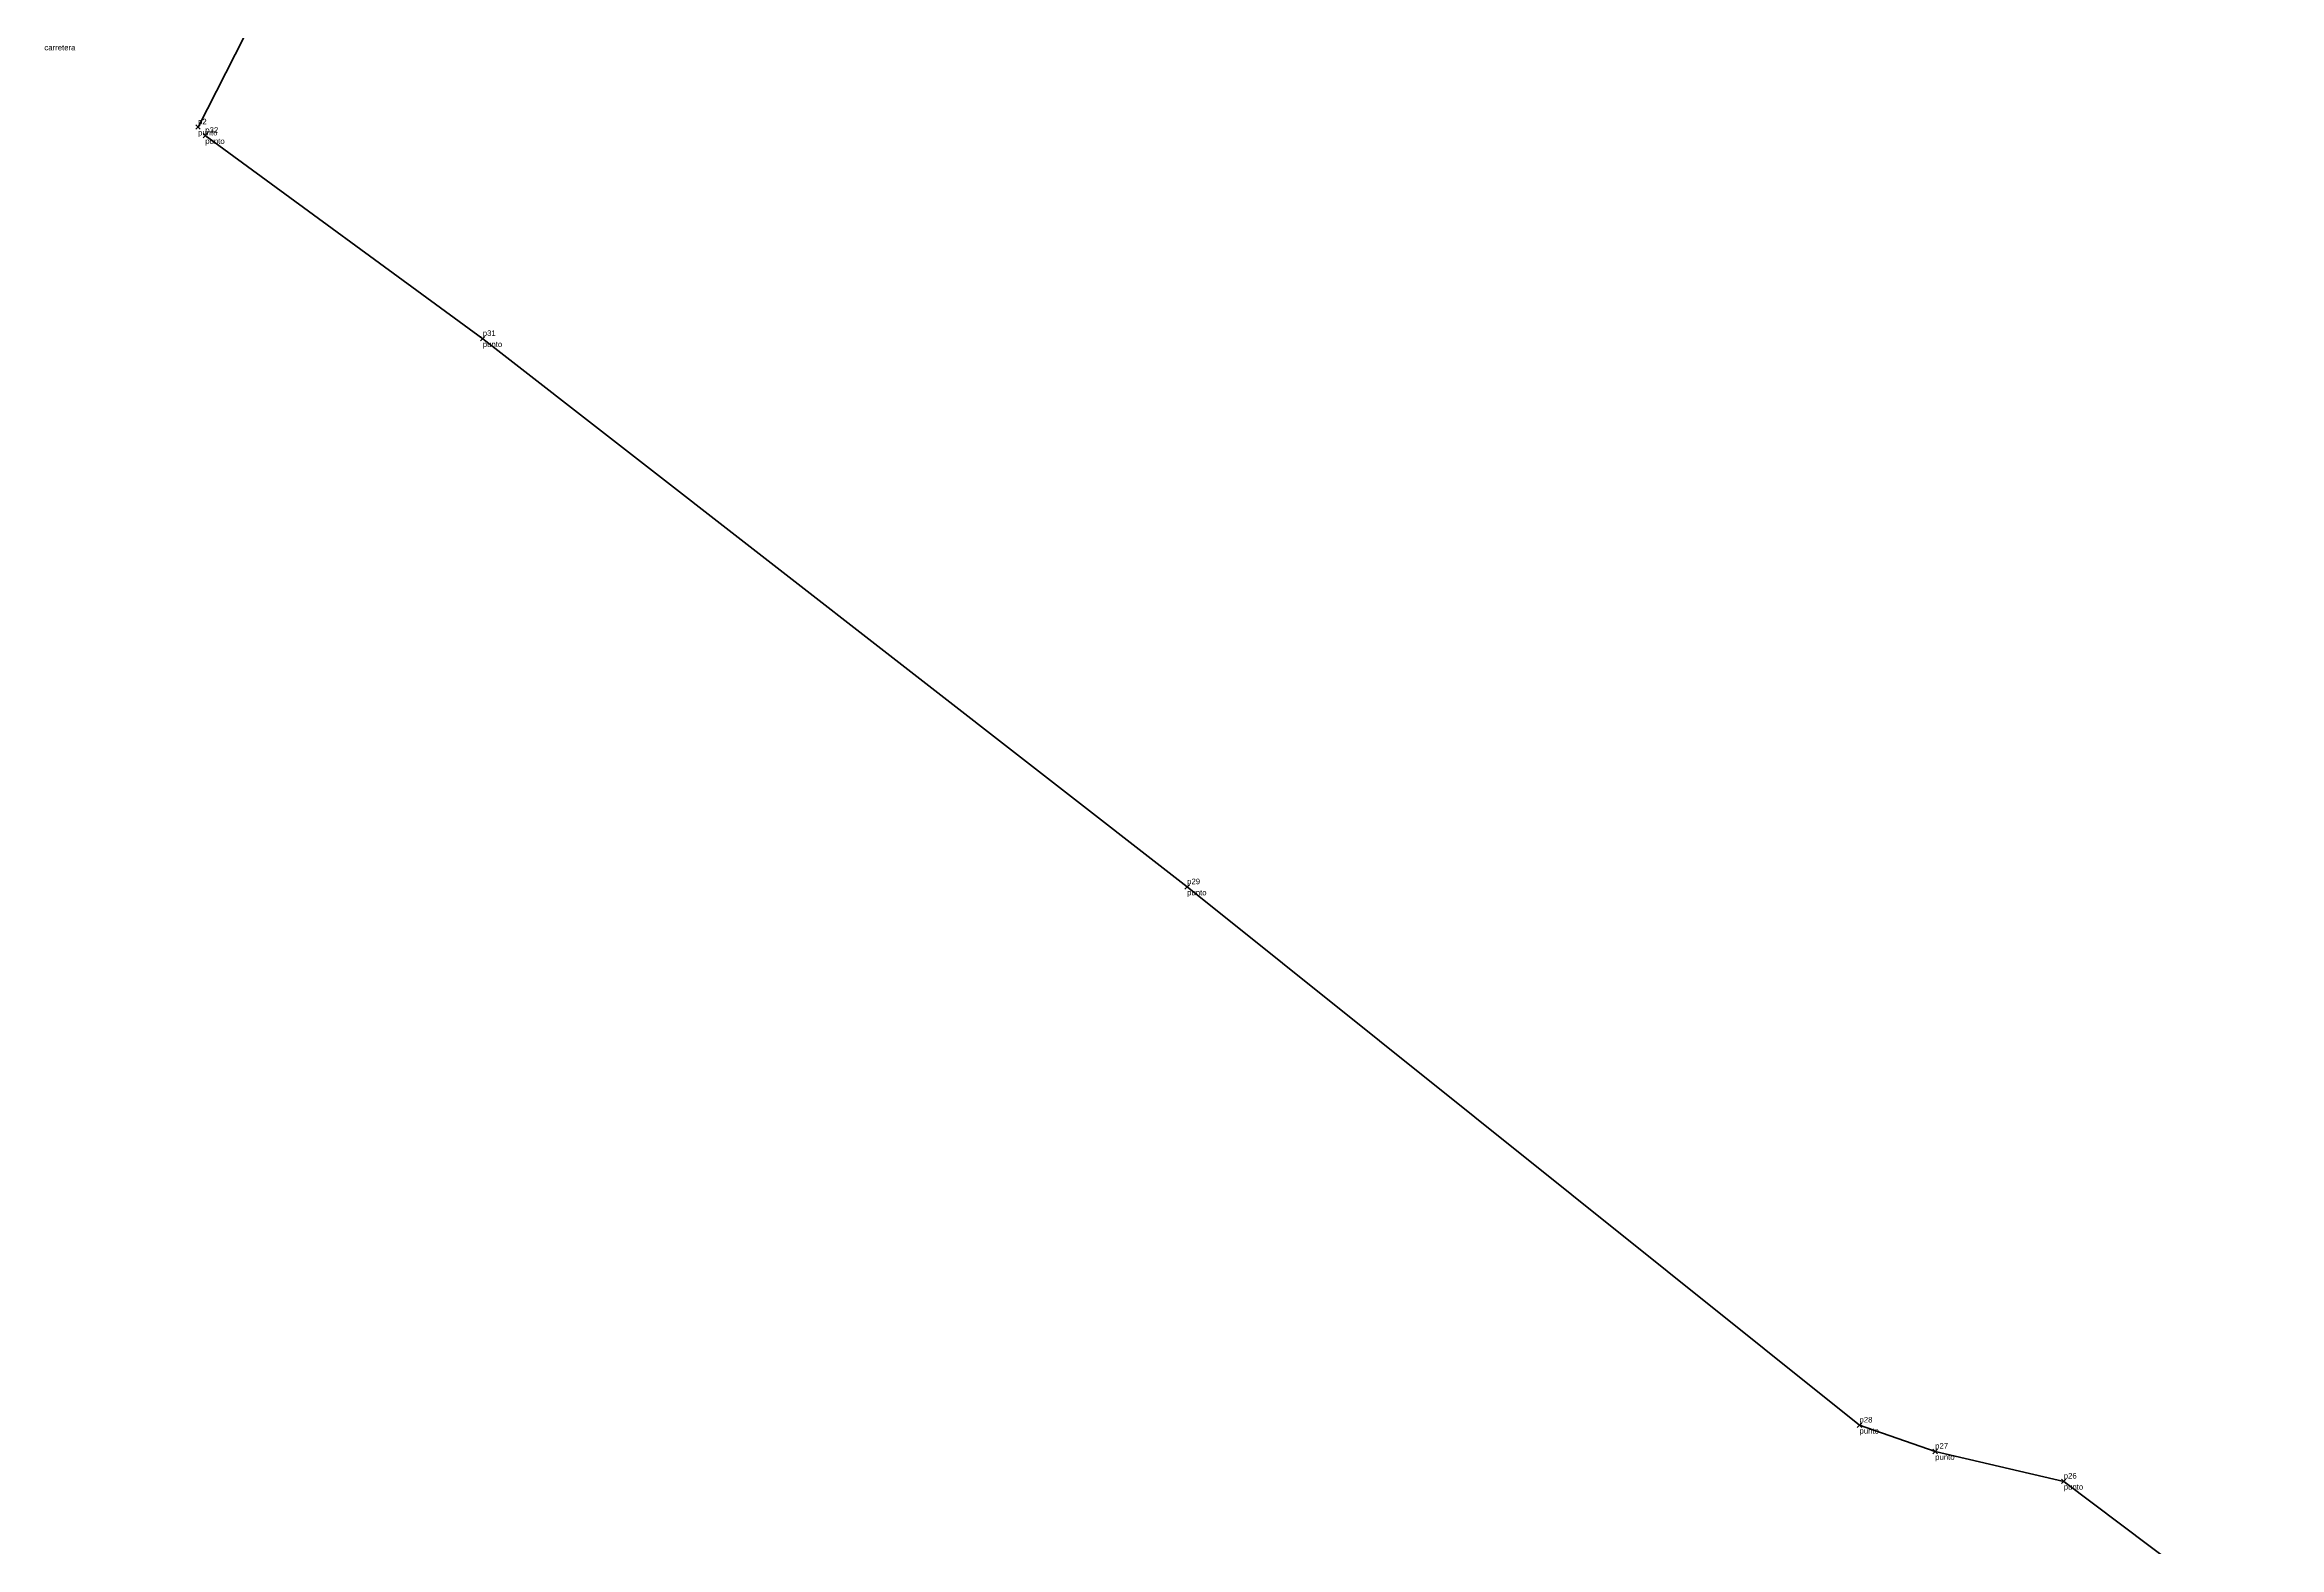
# Model space of a CAD drawing. Header units: millimetres. Extents: x 571552 to 572550, y 1294987 to 1296258.
# Drawn here: x 571566 to 571767, y 1295621.1 to 1295756.4 of the extents above; entities that cross this region are included whole.
import ezdxf

# ---------------------------------------------------------------- set-up
doc = ezdxf.new("R2010")
doc.units = ezdxf.units.MM
doc.header["$PDMODE"] = 3
doc.header["$PDSIZE"] = 0.2
doc.layers.get('0').update_dxf_attribs({"color": 1, "linetype": 'CONTINUOUS', "lineweight": 100})
doc.layers.add('carretera', color=174, linetype='CONTINUOUS', lineweight=100)
doc.layers.add('punto', color=174, linetype='CONTINUOUS', lineweight=100)
doc.styles.get("Standard").update_dxf_attribs({"font": 'arial.ttf', "width": 0.65})

msp = doc.modelspace()

# ---------------------------------------------------------------- linework, layer by layer
at = {"color": 2}
for points, elevation in [([(571579.76, 1295748.95), (571595.57, 1295780.03), (571632.18, 1295851.4), (571646.58, 1295878.6), (571649.01, 1295886.13), (571660.09, 1295907.25), (571696.02, 1295975.51), (571710.55, 1296000.36), (571739.38, 1296048.1), (571753.15, 1296067.33), (571780.6, 1296104.49), (571790.38, 1296117.32), (571837.27, 1296170.99), (571856.52, 1296190.89), (571877.53, 1296212.47), (571896.05, 1296230.27), (571902.64, 1296236.51), (571912.27, 1296229.23), (571927.82, 1296216.61), (571955.25, 1296194.77)], 81.07), ([(571763.19, 1295615.3), (571747.64, 1295627.03), (571736.07, 1295629.72), (571729.26, 1295632.08), (571668.76, 1295680.54), (571605.38, 1295729.9), (571580.41, 1295748.19)], 64.4)]:
    msp.add_lwpolyline(points, dxfattribs=dict(at, elevation=elevation))
at = {"layer": 'punto', "color": 7, "true_color": 0xffffff}
msp.add_point((571579.76, 1295748.95, 81.07), dxfattribs=at)
at = {"layer": 'punto', "color": 2}
for p in [(571580.41, 1295748.19, 66.49), (571605.38, 1295729.9, 67.77), (571668.76, 1295680.54, 69.93), (571729.26, 1295632.08, 68.03), (571736.07, 1295629.72, 66.31), (571747.64, 1295627.03, 66.05)]:
    msp.add_point(p, dxfattribs=at)

# ---------------------------------------------------------------- texts
at = {"layer": 'carretera', "color": 7, "true_color": 0xffffff}
msp.add_text('carretera', height=0.5, dxfattribs=at).set_placement((571565.93, 1295755.86))
at = {"layer": 'punto', "color": 7, "true_color": 0xffffff}
for s, p in [('p2', (571579.76, 1295749.2)), ('punto', (571579.76, 1295748.2))]:
    msp.add_text(s, height=0.5, dxfattribs=at).set_placement(p)
at = {"layer": 'punto', "color": 2}
for s, p in [('p32', (571580.41, 1295748.44)), ('punto', (571580.41, 1295747.44)), ('p31', (571605.38, 1295730.15)), ('punto', (571605.38, 1295729.15)), ('p29', (571668.76, 1295680.79)), ('punto', (571668.76, 1295679.79)), ('p28', (571729.26, 1295632.33)), ('punto', (571729.26, 1295631.33)), ('p27', (571736.07, 1295629.97)), ('punto', (571736.07, 1295628.97)), ('p26', (571747.64, 1295627.28)), ('punto', (571747.64, 1295626.28))]:
    msp.add_text(s, height=0.5, dxfattribs=at).set_placement(p)

doc.saveas('drawing.dxf')
